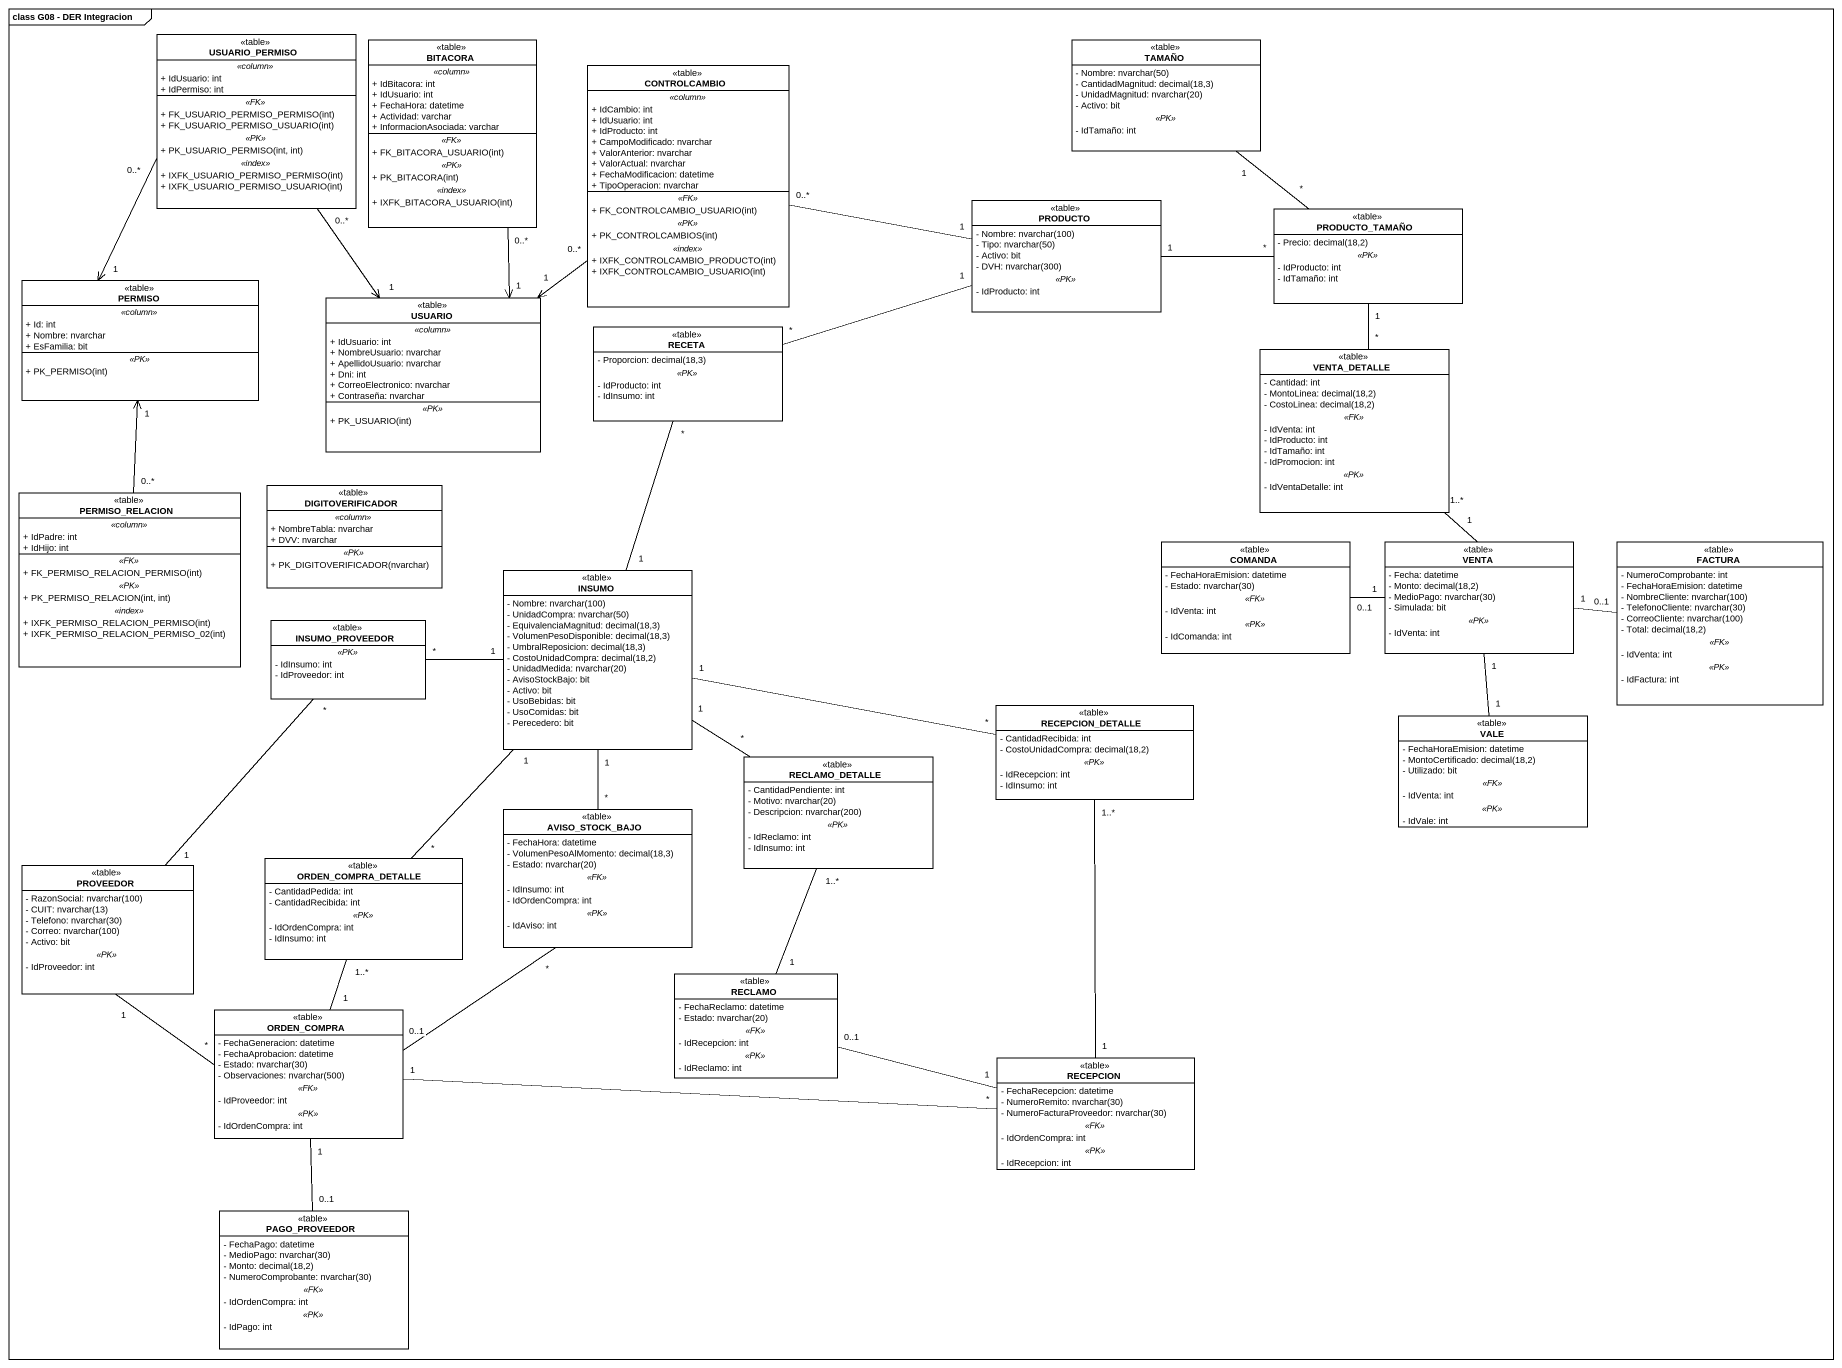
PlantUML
@startuml
mainframe class G08 - DER Integracion
hide circle
hide empty members
skinparam classAttributeIconSize 0
class USUARIO_PERMISO <<table>> {
  .. <<column>> ..
  + IdUsuario: int
  + IdPermiso: int
  .. <<FK>> ..
  + FK_USUARIO_PERMISO_PERMISO(int)
  + FK_USUARIO_PERMISO_USUARIO(int)
  .. <<PK>> ..
  + PK_USUARIO_PERMISO(int, int)
  .. <<index>> ..
  + IXFK_USUARIO_PERMISO_PERMISO(int)
  + IXFK_USUARIO_PERMISO_USUARIO(int)
}
class BITACORA <<table>> {
  .. <<column>> ..
  + IdBitacora: int
  + IdUsuario: int
  + FechaHora: datetime
  + Actividad: varchar
  + InformacionAsociada: varchar
  .. <<FK>> ..
  + FK_BITACORA_USUARIO(int)
  .. <<PK>> ..
  + PK_BITACORA(int)
  .. <<index>> ..
  + IXFK_BITACORA_USUARIO(int)
}
class TAMAÑO <<table>> {
  {field} - Nombre: nvarchar(50)
  {field} - CantidadMagnitud: decimal(18,3)
  {field} - UnidadMagnitud: nvarchar(20)
  - Activo: bit
  .. <<PK>> ..
  - IdTamaño: int
}
class CONTROLCAMBIO <<table>> {
  .. <<column>> ..
  + IdCambio: int
  + IdUsuario: int
  + IdProducto: int
  + CampoModificado: nvarchar
  + ValorAnterior: nvarchar
  + ValorActual: nvarchar
  + FechaModificacion: datetime
  + TipoOperacion: nvarchar
  .. <<FK>> ..
  + FK_CONTROLCAMBIO_USUARIO(int)
  .. <<PK>> ..
  + PK_CONTROLCAMBIOS(int)
  .. <<index>> ..
  + IXFK_CONTROLCAMBIO_PRODUCTO(int)
  + IXFK_CONTROLCAMBIO_USUARIO(int)
}
class PRODUCTO <<table>> {
  {field} - Nombre: nvarchar(100)
  {field} - Tipo: nvarchar(50)
  - Activo: bit
  {field} - DVH: nvarchar(300)
  .. <<PK>> ..
  - IdProducto: int
}
class PRODUCTO_TAMAÑO <<table>> {
  {field} - Precio: decimal(18,2)
  .. <<PK>> ..
  - IdProducto: int
  - IdTamaño: int
}
class PERMISO <<table>> {
  .. <<column>> ..
  + Id: int
  + Nombre: nvarchar
  + EsFamilia: bit
  .. <<PK>> ..
  + PK_PERMISO(int)
}
class USUARIO <<table>> {
  .. <<column>> ..
  + IdUsuario: int
  + NombreUsuario: nvarchar
  + ApellidoUsuario: nvarchar
  + Dni: int
  + CorreoElectronico: nvarchar
  + Contraseña: nvarchar
  .. <<PK>> ..
  + PK_USUARIO(int)
}
class RECETA <<table>> {
  {field} - Proporcion: decimal(18,3)
  .. <<PK>> ..
  - IdProducto: int
  - IdInsumo: int
}
class VENTA_DETALLE <<table>> {
  - Cantidad: int
  {field} - MontoLinea: decimal(18,2)
  {field} - CostoLinea: decimal(18,2)
  .. <<FK>> ..
  - IdVenta: int
  - IdProducto: int
  - IdTamaño: int
  - IdPromocion: int
  .. <<PK>> ..
  - IdVentaDetalle: int
}
class DIGITOVERIFICADOR <<table>> {
  .. <<column>> ..
  + NombreTabla: nvarchar
  + DVV: nvarchar
  .. <<PK>> ..
  + PK_DIGITOVERIFICADOR(nvarchar)
}
class PERMISO_RELACION <<table>> {
  .. <<column>> ..
  + IdPadre: int
  + IdHijo: int
  .. <<FK>> ..
  + FK_PERMISO_RELACION_PERMISO(int)
  .. <<PK>> ..
  + PK_PERMISO_RELACION(int, int)
  .. <<index>> ..
  + IXFK_PERMISO_RELACION_PERMISO(int)
  + IXFK_PERMISO_RELACION_PERMISO_02(int)
}
class COMANDA <<table>> {
  - FechaHoraEmision: datetime
  {field} - Estado: nvarchar(30)
  .. <<FK>> ..
  - IdVenta: int
  .. <<PK>> ..
  - IdComanda: int
}
class VENTA <<table>> {
  - Fecha: datetime
  {field} - Monto: decimal(18,2)
  {field} - MedioPago: nvarchar(30)
  - Simulada: bit
  .. <<PK>> ..
  - IdVenta: int
}
class FACTURA <<table>> {
  - NumeroComprobante: int
  - FechaHoraEmision: datetime
  {field} - NombreCliente: nvarchar(100)
  {field} - TelefonoCliente: nvarchar(30)
  {field} - CorreoCliente: nvarchar(100)
  {field} - Total: decimal(18,2)
  .. <<FK>> ..
  - IdVenta: int
  .. <<PK>> ..
  - IdFactura: int
}
class INSUMO <<table>> {
  {field} - Nombre: nvarchar(100)
  {field} - UnidadCompra: nvarchar(50)
  {field} - EquivalenciaMagnitud: decimal(18,3)
  {field} - VolumenPesoDisponible: decimal(18,3)
  {field} - UmbralReposicion: decimal(18,3)
  {field} - CostoUnidadCompra: decimal(18,2)
  {field} - UnidadMedida: nvarchar(20)
  - AvisoStockBajo: bit
  - Activo: bit
  - UsoBebidas: bit
  - UsoComidas: bit
  - Perecedero: bit
}
class INSUMO_PROVEEDOR <<table>> {
  .. <<PK>> ..
  - IdInsumo: int
  - IdProveedor: int
}
class RECEPCION_DETALLE <<table>> {
  - CantidadRecibida: int
  {field} - CostoUnidadCompra: decimal(18,2)
  .. <<PK>> ..
  - IdRecepcion: int
  - IdInsumo: int
}
class VALE <<table>> {
  - FechaHoraEmision: datetime
  {field} - MontoCertificado: decimal(18,2)
  - Utilizado: bit
  .. <<FK>> ..
  - IdVenta: int
  .. <<PK>> ..
  - IdVale: int
}
class RECLAMO_DETALLE <<table>> {
  - CantidadPendiente: int
  {field} - Motivo: nvarchar(20)
  {field} - Descripcion: nvarchar(200)
  .. <<PK>> ..
  - IdReclamo: int
  - IdInsumo: int
}
class AVISO_STOCK_BAJO <<table>> {
  - FechaHora: datetime
  {field} - VolumenPesoAlMomento: decimal(18,3)
  {field} - Estado: nvarchar(20)
  .. <<FK>> ..
  - IdInsumo: int
  - IdOrdenCompra: int
  .. <<PK>> ..
  - IdAviso: int
}
class PROVEEDOR <<table>> {
  {field} - RazonSocial: nvarchar(100)
  {field} - CUIT: nvarchar(13)
  {field} - Telefono: nvarchar(30)
  {field} - Correo: nvarchar(100)
  - Activo: bit
  .. <<PK>> ..
  - IdProveedor: int
}
class ORDEN_COMPRA_DETALLE <<table>> {
  - CantidadPedida: int
  - CantidadRecibida: int
  .. <<PK>> ..
  - IdOrdenCompra: int
  - IdInsumo: int
}
class RECLAMO <<table>> {
  - FechaReclamo: datetime
  {field} - Estado: nvarchar(20)
  .. <<FK>> ..
  - IdRecepcion: int
  .. <<PK>> ..
  - IdReclamo: int
}
class ORDEN_COMPRA <<table>> {
  - FechaGeneracion: datetime
  - FechaAprobacion: datetime
  {field} - Estado: nvarchar(30)
  {field} - Observaciones: nvarchar(500)
  .. <<FK>> ..
  - IdProveedor: int
  .. <<PK>> ..
  - IdOrdenCompra: int
}
class RECEPCION <<table>> {
  - FechaRecepcion: datetime
  {field} - NumeroRemito: nvarchar(30)
  {field} - NumeroFacturaProveedor: nvarchar(30)
  .. <<FK>> ..
  - IdOrdenCompra: int
  .. <<PK>> ..
  - IdRecepcion: int
}
class PAGO_PROVEEDOR <<table>> {
  - FechaPago: datetime
  {field} - MedioPago: nvarchar(30)
  {field} - Monto: decimal(18,2)
  {field} - NumeroComprobante: nvarchar(30)
  .. <<FK>> ..
  - IdOrdenCompra: int
  .. <<PK>> ..
  - IdPago: int
}
USUARIO_PERMISO "0..*" --> "1" PERMISO
USUARIO_PERMISO "0..*" --> "1" USUARIO
BITACORA "0..*" --> "1" USUARIO
TAMAÑO "1" -- "*" PRODUCTO_TAMAÑO
CONTROLCAMBIO "0..*" -right- "1" PRODUCTO
CONTROLCAMBIO "0..*" --> "1" USUARIO
PRODUCTO "1" -right- "*" PRODUCTO_TAMAÑO
PRODUCTO "1" -left- "*" RECETA
PRODUCTO_TAMAÑO "1" -- "*" VENTA_DETALLE
PERMISO_RELACION "0..*" -up-> "1" PERMISO
VENTA "1" -up- "1..*" VENTA_DETALLE
VENTA "1" -left- "0..1" COMANDA
VENTA "1" -right- "0..1" FACTURA
VENTA "1" -- "1" VALE
INSUMO "1" -up- "*" RECETA
INSUMO "1" -left- "*" INSUMO_PROVEEDOR
INSUMO "1" -right- "*" RECEPCION_DETALLE
INSUMO "1" -- "*" RECLAMO_DETALLE
INSUMO "1" -- "*" AVISO_STOCK_BAJO
INSUMO "1" -- "*" ORDEN_COMPRA_DETALLE
PROVEEDOR "1" -up- "*" INSUMO_PROVEEDOR
PROVEEDOR "1" -- "*" ORDEN_COMPRA
RECLAMO "1" -up- "1..*" RECLAMO_DETALLE
ORDEN_COMPRA "0..1" -up- "*" AVISO_STOCK_BAJO
ORDEN_COMPRA "1" -up- "1..*" ORDEN_COMPRA_DETALLE
ORDEN_COMPRA "1" -right- "*" RECEPCION
ORDEN_COMPRA "1" -- "0..1" PAGO_PROVEEDOR
RECEPCION "1" -up- "1..*" RECEPCION_DETALLE
RECEPCION "1" -left- "0..1" RECLAMO
@enduml
